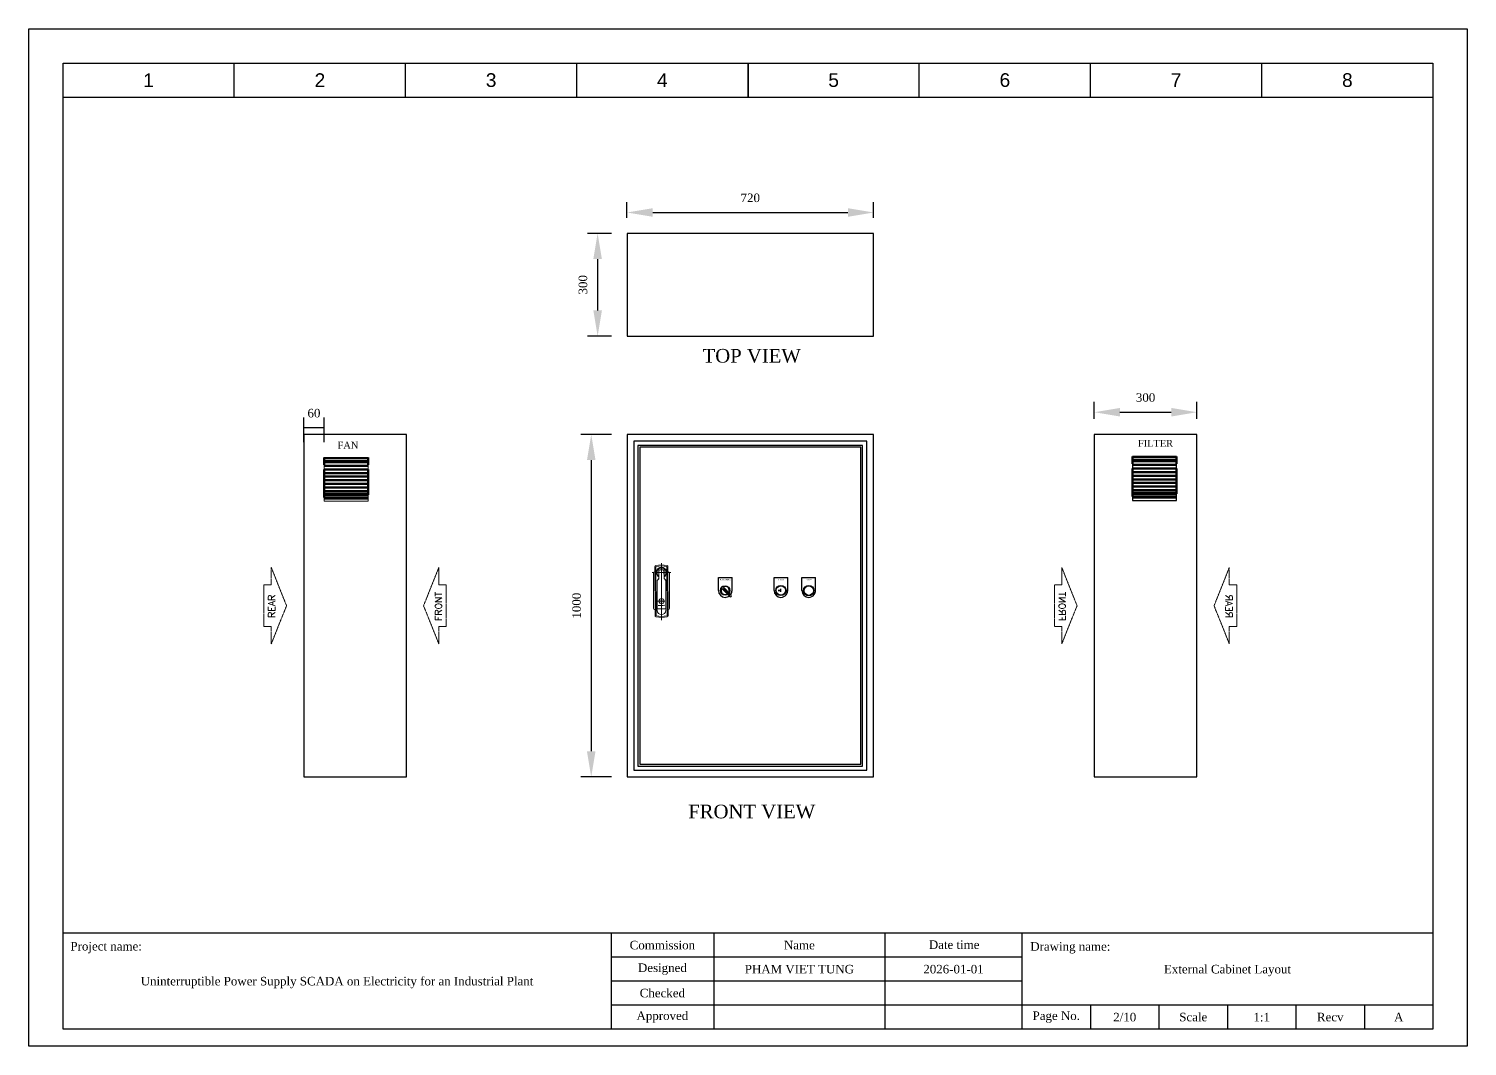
# Model space of a CAD drawing. Header units: millimetres. Extents: x 0 to 900, y 0 to 297.
# Drawn here: x 0 to 420, y 0 to 297 of the extents above; entities that cross this region are included whole.
import ezdxf
from ezdxf.enums import TextEntityAlignment as Align
from ezdxf.lldxf.tags import DXFTag

# ---------------------------------------------------------------- set-up
doc = ezdxf.new("R2010")
doc.units = ezdxf.units.MM
doc.linetypes.add('CENTER', pattern=[2, 1.25, -0.25, 0.25, -0.25])
doc.linetypes.add('PHANTOM', pattern=[2.5, 1.25, -0.25, 0.25, -0.25, 0.25, -0.25])
for name, color, linetype, lineweight in [('6', 6, 'PHANTOM', 9), ('C', 1, 'CENTER', 9), ('DESC', 150, 'Continuous', 9), ('net chữ_1', 7, 'Continuous', 0), ('TEXT', 7, 'Continuous', 9), ('외형선(ISO)', 7, 'Continuous', 50)]:
    doc.layers.add(name, color=color, linetype=linetype, lineweight=lineweight)
for name, color, linetype in [('CJ Review Opinion', 4, 'Continuous'), ('Frame_text', 3, 'Continuous'), ('LAYER2', 7, 'ACAD_ISO02W100')]:
    doc.layers.add(name, color=color, linetype=linetype)
doc.styles.add('F20', font='times.ttf', dxfattribs={"height": 20})
doc.styles.add('F4.0', font='arial.ttf', dxfattribs={"height": 4})
doc.styles.add('F40', font='times.ttf', dxfattribs={"height": 40})
doc.styles.add('ROMANS', font='romans.shx', dxfattribs={"width": 0.7, "bigfont": 'whgtxt.shx'})
doc.styles.get("Standard").update_dxf_attribs({"font": 'times.ttf', "height": 2.5})
doc.styles.add('돋움', font='')
doc.styles.get('돋움').set_extended_font_data('Dotum')
tags = doc.linetypes.add('ACAD_ISO02W100', pattern=[15, 12, -3]).pattern_tags.tags
tags[6:7] = [DXFTag(74, 4), DXFTag(75, 0), DXFTag(340, '0'), DXFTag(46, 1.0), DXFTag(50, 0.0), DXFTag(44, 0.0), DXFTag(45, 0.0)]
tags[4:5] = [DXFTag(74, 4), DXFTag(75, 0), DXFTag(340, '0'), DXFTag(46, 1.0), DXFTag(50, 0.0), DXFTag(44, 0.0), DXFTag(45, 0.0)]
doc.dimstyles.new('DIM3', dxfattribs={"dimscale": 3, "dimtxt": 2.5, "dimasz": 2.5, "dimexe": 1, "dimexo": 1.5, "dimgap": 1, "dimtad": 3, "dimdec": 8, "dimdsep": 46, "dimtxsty": 'Standard', "dimcen": 0, "dimclrd": 256, "dimclre": 256, "dimclrt": 4, "dimadec": 1, "dimazin": 0, "dimtfac": 1, "dimtdec": 8, "dimtix": 1, "dimtmove": 0, "dimatfit": 3, "dimfxl": 1.25, "dimtfill": 1, "dimlwd": -1, "dimlwe": -1, "dimarcsym": 0})

# ---------------------------------------------------------------- blocks, each defined once
blk = doc.blocks.new('A3_BLOCK')
for p, q in [((10, 5), (10, 287)), ((10, 287), (410, 287)), ((60, 277), (60, 287)), ((110, 277), (110, 287)), ((160, 277), (160, 287)), ((210, 277), (210, 287)), ((210, 287), (210, 277)), ((260, 277), (260, 287)), ((310, 277), (310, 287)), ((360, 277), (360, 287)), ((410, 287), (410, 5)), ((10, 277), (410, 277)), ((410, 33), (10, 33)), ((170, 33), (170, 5)), ((200, 33), (200, 5)), ((250, 33), (250, 5)), ((290, 33), (290, 5)), ((290, 26), (170, 26)), ((290, 19), (170, 19)), ((410, 12), (170, 12)), ((310, 12), (310, 5)), ((330, 12), (330, 5)), ((350, 12), (350, 5)), ((370, 12), (370, 5)), ((390, 12), (390, 5)), ((410, 5), (10, 5))]:
    blk.add_line(p, q)
at = {"layer": 'Frame_text'}
blk.add_lwpolyline([(0, 0), (0, 297), (420, 297), (420, 0), (0, 0)], close=True, dxfattribs=at)
at = {"char_height": 4, "attachment_point": 5, "style": 'F4.0'}
for s, insert in [('1', (35, 282)), ('2', (85, 282)), ('3', (135, 282)), ('4', (185, 282)), ('5', (235, 282)), ('6', (285, 282)), ('7', (335, 282)), ('8', (385, 282))]:
    blk.add_mtext_dynamic_manual_height_columns(s, width=19.9819, gutter_width=25, heights=[0], dxfattribs=dict(at, insert=insert))
at = {"char_height": 2.5}
for s, width, insert, attachment_point in [('Project name:', 20.4464, (12.16, 30.44), 1), ('Commission', 24.3938, (185, 29.5), 5), ('Name', 19.9366, (225, 29.5), 5), ('\\pi2.82608;Date time', 19.9366, (259.98, 30.89), 1), ('Drawing name:', 24.4615, (292.42, 30.38), 1), ('Designed', 24.3938, (185, 22.5), 5), ('Checked', 25.3958, (185, 15.5), 5), ('Approved', 29.851, (185, 8.5), 5), ('Page No.', 19.9366, (300, 8.5), 5), ('Scale', 19.9366, (340, 8.5), 5), ('Recv', 19.9366, (380, 8.5), 5)]:
    blk.add_mtext_dynamic_manual_height_columns(s, width=width, gutter_width=25, heights=[0], dxfattribs=dict(at, insert=insert, attachment_point=attachment_point))
at = {"layer": 'Frame_text'}
for tag, p in [('DESIGNED', (225, 22.5)), ('DESIGNED_DATE', (270, 22.5)), ('DRAWING_NAME', (350, 22.5)), ('PROJECT_NAME', (90, 19)), ('CHECKED', (225, 15.5)), ('CHECKED_DATE', (270, 15.5)), ('APPROVED', (225, 8.5)), ('APPROVED_DATE', (270, 8.5)), ('PAGE', (320, 8.5)), ('SCALE', (360, 8.5)), ('RECV', (400, 8.5))]:
    blk.add_attdef(tag, text='', height=2.5, dxfattribs=at).set_placement(p, align=Align.MIDDLE_CENTER)
blk = doc.blocks.new('A$C5E015EB8')
for p, q in [((-20.3, 2), (-18.8, 2)), ((-18.8, 17.7), (-18.8, -126.7)), ((-15.8, 17.7), (-15.8, -126.7)), ((-7.4, 10.5), (-7.4, -17.9)), ((-7.2, 5.7), (-7.2, -18)), ((7.6, 5.7), (7.6, -18)), ((7.8, 10.5), (7.8, -17.9)), ((16.2, 17.7), (16.2, -126.7)), ((19.2, 17.7), (19.2, -126.7)), ((19.2, 2), (20.7, 2)), ((-23.3, -1), (-23.3, -105)), ((-12.3, -22.9), (-7.4, -17.9)), ((-12.3, -22.9), (-12.3, -110.5)), ((-12.2, -23.1), (-7.2, -18)), ((-12.2, -23.1), (-12.2, -102.9)), ((7.6, -18), (12.6, -23.1)), ((7.8, -17.9), (12.7, -22.9)), ((12.6, -23.1), (12.6, -102.9)), ((12.7, -22.9), (12.7, -110.5)), ((23.7, -1), (23.7, -105)), ((-0.9, -80.2), (-0.9, -87.2)), ((-0.9, -80.2), (1.3, -80.2)), ((1.3, -80.2), (1.3, -87.2)), ((-20.3, -108), (-18.8, -108)), ((-0.9, -87.2), (1.3, -87.2)), ((19.2, -108), (20.7, -108))]:
    blk.add_line(p, q)
for centre, radius in [((0.2, -83.7), 7.75), ((0.2, -83.7), 7.6), ((0.2, -78.2), 0.5)]:
    blk.add_circle(centre, radius)
for centre, radius, start, end in [((-20.3, -1), 3, 90, 180), ((-15.8, 17.7), 3, 99.4942, 180), ((0.2, -78), 100, 80.5058, 99.4942), ((0.2, -78), 97, 80.5058, 99.4942), ((0.2, 0), 15, 300.4421, 239.5579), ((0.2, 0), 13, 305.7758, 234.2242), ((0.2, -5), 13, 55.3034, 124.6966), ((16.2, 17.7), 3, 0, 80.5058), ((20.7, -1), 3, 0, 90), ((-20.3, -105), 3, 180, 270), ((0.2, -110.5), 12.5, 180, 0), ((-9.2, -102.9), 3, 180, 262.5503), ((0.2, -21), 75.5, 262.5503, 277.4497), ((0.2, -31), 75.5, 262.5503, 277.4497), ((9.6, -102.9), 3, 277.4497, 0), ((20.7, -105), 3, 270, 0), ((-15.8, -126.7), 3, 180, 260.5058), ((0.2, -31), 100, 260.5058, 279.4942), ((0.2, -31), 97, 260.5058, 279.4942), ((16.2, -126.7), 3, 279.4942, 0)]:
    blk.add_arc(centre, radius, start, end)
at = {"layer": 'C'}
for p, q in [((-27.1, 0), (27.1, 0)), ((0.2, 27.5), (0.2, -138.9)), ((-10.3, -83.7), (10.6, -83.7))]:
    blk.add_line(p, q, dxfattribs=at)
blk = doc.blocks.new('A$C3A161599')
at = {"layer": 'DESC'}
blk.add_blockref('A$C5E015EB8', (100, 53), dxfattribs=at)
blk = doc.blocks.new('FAN_BLOCK')
blk.add_lwpolyline([(2155.9, 2239.5), (2284, 2239.5), (2284, 2367.5), (2155.9, 2367.5)], close=True)
at = {"layer": '외형선(ISO)', "color": 0}
for p, q in [((2155.9, 2367.5), (2155.9, 2356.9)), ((2155.9, 2367.5), (2155.9, 2356.9)), ((2155.9, 2367.5), (2155.9, 2356.9)), ((2155.9, 2367.5), (2155.9, 2356.9)), ((2155.9, 2367.5), (2155.9, 2356.9)), ((2155.9, 2367.5), (2155.9, 2356.9)), ((2155.9, 2367.5), (2155.9, 2356.9)), ((2155.9, 2367.5), (2155.9, 2356.9)), ((2155.9, 2365.3), (2284, 2365.3)), ((2155.9, 2365.3), (2155.9, 2353.9)), ((2155.9, 2365.3), (2284, 2365.3)), ((2155.9, 2365.3), (2155.9, 2353.9)), ((2155.9, 2365.3), (2284, 2365.3)), ((2155.9, 2365.3), (2155.9, 2353.9)), ((2155.9, 2365.3), (2284, 2365.3)), ((2155.9, 2365.3), (2155.9, 2353.9)), ((2155.9, 2365.3), (2284, 2365.3)), ((2155.9, 2365.3), (2155.9, 2353.9)), ((2155.9, 2365.3), (2284, 2365.3)), ((2155.9, 2365.3), (2155.9, 2353.9)), ((2155.9, 2365.3), (2284, 2365.3)), ((2155.9, 2365.3), (2155.9, 2353.9)), ((2155.9, 2365.3), (2284, 2365.3)), ((2155.9, 2365.3), (2155.9, 2353.9)), ((2155.9, 2356.9), (2284, 2356.9)), ((2155.9, 2356.9), (2155.9, 2346.3)), ((2155.9, 2356.9), (2284, 2356.9)), ((2155.9, 2356.9), (2155.9, 2346.3)), ((2155.9, 2356.9), (2284, 2356.9)), ((2155.9, 2356.9), (2155.9, 2346.3)), ((2155.9, 2356.9), (2284, 2356.9)), ((2155.9, 2356.9), (2155.9, 2346.3)), ((2155.9, 2356.9), (2284, 2356.9)), ((2155.9, 2356.9), (2155.9, 2346.3)), ((2155.9, 2356.9), (2284, 2356.9)), ((2155.9, 2356.9), (2155.9, 2346.3)), ((2155.9, 2356.9), (2284, 2356.9)), ((2155.9, 2356.9), (2155.9, 2346.3)), ((2155.9, 2356.9), (2155.9, 2346.3)), ((2155.9, 2353.9), (2284, 2353.9)), ((2155.9, 2353.9), (2284, 2353.9)), ((2155.9, 2353.9), (2284, 2353.9)), ((2155.9, 2353.9), (2284, 2353.9)), ((2155.9, 2353.9), (2284, 2353.9)), ((2155.9, 2353.9), (2284, 2353.9)), ((2155.9, 2353.9), (2284, 2353.9)), ((2155.9, 2353.9), (2284, 2353.9)), ((2284, 2367.5), (2284, 2356.9)), ((2284, 2367.5), (2284, 2356.9)), ((2284, 2367.5), (2284, 2356.9)), ((2284, 2367.5), (2284, 2356.9)), ((2284, 2367.5), (2284, 2356.9)), ((2284, 2367.5), (2284, 2356.9)), ((2284, 2367.5), (2284, 2356.9)), ((2284, 2367.5), (2284, 2356.9)), ((2284, 2365.3), (2284, 2353.9)), ((2284, 2365.3), (2284, 2353.9)), ((2284, 2365.3), (2284, 2353.9)), ((2284, 2365.3), (2284, 2353.9)), ((2284, 2365.3), (2284, 2353.9)), ((2284, 2365.3), (2284, 2353.9)), ((2284, 2365.3), (2284, 2353.9)), ((2284, 2365.3), (2284, 2353.9)), ((2284, 2356.9), (2284, 2346.3)), ((2284, 2356.9), (2284, 2346.3)), ((2284, 2356.9), (2284, 2346.3)), ((2284, 2356.9), (2284, 2346.3)), ((2284, 2356.9), (2284, 2346.3)), ((2284, 2356.9), (2284, 2346.3)), ((2284, 2356.9), (2284, 2346.3)), ((2284, 2356.9), (2284, 2346.3)), ((2155.9, 2343.3), (2284, 2343.3)), ((2155.9, 2332.7), (2284, 2332.7)), ((2155.9, 2332.7), (2155.9, 2322.1)), ((2155.9, 2332.7), (2284, 2332.7)), ((2155.9, 2332.7), (2155.9, 2322.1)), ((2155.9, 2332.7), (2284, 2332.7)), ((2155.9, 2332.7), (2155.9, 2322.1)), ((2155.9, 2332.7), (2284, 2332.7)), ((2155.9, 2332.7), (2155.9, 2322.1)), ((2155.9, 2332.7), (2284, 2332.7)), ((2155.9, 2332.7), (2155.9, 2322.1)), ((2155.9, 2332.7), (2284, 2332.7)), ((2155.9, 2332.7), (2155.9, 2322.1)), ((2155.9, 2332.7), (2284, 2332.7)), ((2155.9, 2332.7), (2155.9, 2322.1)), ((2155.9, 2332.7), (2284, 2332.7)), ((2155.9, 2332.7), (2155.9, 2322.1)), ((2155.9, 2322.1), (2284, 2322.1)), ((2155.9, 2322.1), (2155.9, 2311.5)), ((2155.9, 2322.1), (2284, 2322.1)), ((2155.9, 2322.1), (2155.9, 2311.5)), ((2155.9, 2322.1), (2284, 2322.1)), ((2155.9, 2322.1), (2155.9, 2311.5)), ((2155.9, 2322.1), (2284, 2322.1)), ((2155.9, 2322.1), (2155.9, 2311.5)), ((2155.9, 2322.1), (2284, 2322.1)), ((2155.9, 2322.1), (2155.9, 2311.5)), ((2155.9, 2322.1), (2284, 2322.1)), ((2155.9, 2322.1), (2155.9, 2311.5)), ((2155.9, 2322.1), (2284, 2322.1)), ((2155.9, 2322.1), (2155.9, 2311.5)), ((2155.9, 2322.1), (2284, 2322.1)), ((2155.9, 2322.1), (2155.9, 2311.5)), ((2155.9, 2311.5), (2284, 2311.5)), ((2155.9, 2311.5), (2155.9, 2300.9)), ((2155.9, 2311.5), (2284, 2311.5)), ((2155.9, 2311.5), (2155.9, 2300.9)), ((2155.9, 2311.5), (2284, 2311.5)), ((2155.9, 2311.5), (2155.9, 2300.9)), ((2155.9, 2311.5), (2284, 2311.5)), ((2155.9, 2311.5), (2155.9, 2300.9)), ((2155.9, 2311.5), (2284, 2311.5)), ((2155.9, 2311.5), (2155.9, 2300.9)), ((2155.9, 2311.5), (2284, 2311.5)), ((2155.9, 2311.5), (2155.9, 2300.9)), ((2155.9, 2311.5), (2284, 2311.5)), ((2155.9, 2311.5), (2155.9, 2300.9)), ((2155.9, 2311.5), (2284, 2311.5)), ((2155.9, 2311.5), (2155.9, 2300.9)), ((2284, 2332.7), (2284, 2322.1)), ((2284, 2332.7), (2284, 2322.1)), ((2284, 2332.7), (2284, 2322.1)), ((2284, 2332.7), (2284, 2322.1)), ((2284, 2332.7), (2284, 2322.1)), ((2284, 2332.7), (2284, 2322.1)), ((2284, 2332.7), (2284, 2322.1)), ((2284, 2332.7), (2284, 2322.1)), ((2284, 2322.1), (2284, 2311.5)), ((2284, 2322.1), (2284, 2311.5)), ((2284, 2322.1), (2284, 2311.5)), ((2284, 2322.1), (2284, 2311.5)), ((2284, 2322.1), (2284, 2311.5)), ((2284, 2322.1), (2284, 2311.5)), ((2284, 2322.1), (2284, 2311.5)), ((2284, 2322.1), (2284, 2311.5)), ((2284, 2311.5), (2284, 2300.9)), ((2284, 2311.5), (2284, 2300.9)), ((2284, 2311.5), (2284, 2300.9)), ((2284, 2311.5), (2284, 2300.9)), ((2284, 2311.5), (2284, 2300.9)), ((2284, 2311.5), (2284, 2300.9)), ((2284, 2311.5), (2284, 2300.9)), ((2284, 2311.5), (2284, 2300.9)), ((2155.9, 2300.9), (2284, 2300.9)), ((2155.9, 2300.9), (2155.9, 2290.3)), ((2155.9, 2300.9), (2284, 2300.9)), ((2155.9, 2300.9), (2155.9, 2290.3)), ((2155.9, 2300.9), (2284, 2300.9)), ((2155.9, 2300.9), (2155.9, 2290.3)), ((2155.9, 2300.9), (2284, 2300.9)), ((2155.9, 2300.9), (2155.9, 2290.3)), ((2155.9, 2300.9), (2284, 2300.9)), ((2155.9, 2300.9), (2155.9, 2290.3)), ((2155.9, 2300.9), (2284, 2300.9)), ((2155.9, 2300.9), (2155.9, 2290.3)), ((2155.9, 2300.9), (2284, 2300.9)), ((2155.9, 2300.9), (2155.9, 2290.3)), ((2155.9, 2300.9), (2284, 2300.9)), ((2155.9, 2300.9), (2155.9, 2290.3)), ((2155.9, 2290.3), (2284, 2290.3)), ((2155.9, 2290.3), (2155.9, 2279.7)), ((2155.9, 2290.3), (2284, 2290.3)), ((2155.9, 2290.3), (2155.9, 2279.7)), ((2155.9, 2290.3), (2284, 2290.3)), ((2155.9, 2290.3), (2155.9, 2279.7)), ((2155.9, 2290.3), (2284, 2290.3)), ((2155.9, 2290.3), (2155.9, 2279.7)), ((2155.9, 2290.3), (2284, 2290.3)), ((2155.9, 2290.3), (2155.9, 2279.7)), ((2155.9, 2290.3), (2284, 2290.3)), ((2155.9, 2290.3), (2155.9, 2279.7)), ((2155.9, 2290.3), (2284, 2290.3)), ((2155.9, 2290.3), (2155.9, 2279.7)), ((2155.9, 2290.3), (2284, 2290.3)), ((2155.9, 2290.3), (2155.9, 2279.7)), ((2155.9, 2279.7), (2284, 2279.7)), ((2155.9, 2279.7), (2155.9, 2269.1)), ((2155.9, 2279.7), (2284, 2279.7)), ((2155.9, 2279.7), (2155.9, 2269.1)), ((2155.9, 2279.7), (2284, 2279.7)), ((2155.9, 2279.7), (2155.9, 2269.1)), ((2155.9, 2279.7), (2284, 2279.7)), ((2155.9, 2279.7), (2155.9, 2269.1)), ((2155.9, 2279.7), (2284, 2279.7)), ((2155.9, 2279.7), (2155.9, 2269.1)), ((2155.9, 2279.7), (2284, 2279.7)), ((2155.9, 2279.7), (2155.9, 2269.1)), ((2155.9, 2279.7), (2284, 2279.7)), ((2155.9, 2279.7), (2155.9, 2269.1)), ((2155.9, 2279.7), (2284, 2279.7)), ((2155.9, 2279.7), (2155.9, 2269.1)), ((2155.9, 2272.1), (2155.9, 2261.5)), ((2155.9, 2272.1), (2155.9, 2261.5)), ((2155.9, 2272.1), (2155.9, 2261.5)), ((2155.9, 2272.1), (2155.9, 2261.5)), ((2155.9, 2272.1), (2155.9, 2261.5)), ((2155.9, 2272.1), (2155.9, 2261.5)), ((2155.9, 2272.1), (2155.9, 2261.5)), ((2155.9, 2272.1), (2155.9, 2261.5)), ((2155.9, 2269.1), (2284, 2269.1)), ((2155.9, 2269.1), (2155.9, 2258.5)), ((2155.9, 2269.1), (2284, 2269.1)), ((2155.9, 2269.1), (2155.9, 2258.5)), ((2155.9, 2269.1), (2284, 2269.1)), ((2155.9, 2269.1), (2155.9, 2258.5)), ((2155.9, 2269.1), (2284, 2269.1)), ((2155.9, 2269.1), (2155.9, 2258.5)), ((2155.9, 2269.1), (2284, 2269.1)), ((2155.9, 2269.1), (2155.9, 2258.5)), ((2155.9, 2269.1), (2284, 2269.1)), ((2155.9, 2269.1), (2155.9, 2258.5)), ((2155.9, 2269.1), (2284, 2269.1)), ((2155.9, 2269.1), (2155.9, 2258.5)), ((2155.9, 2269.1), (2284, 2269.1)), ((2155.9, 2269.1), (2155.9, 2258.5)), ((2284, 2300.9), (2284, 2290.3)), ((2284, 2300.9), (2284, 2290.3)), ((2284, 2300.9), (2284, 2290.3)), ((2284, 2300.9), (2284, 2290.3)), ((2284, 2300.9), (2284, 2290.3)), ((2284, 2300.9), (2284, 2290.3)), ((2284, 2300.9), (2284, 2290.3)), ((2284, 2300.9), (2284, 2290.3)), ((2284, 2290.3), (2284, 2279.7)), ((2284, 2290.3), (2284, 2279.7)), ((2284, 2290.3), (2284, 2279.7)), ((2284, 2290.3), (2284, 2279.7)), ((2284, 2290.3), (2284, 2279.7)), ((2284, 2290.3), (2284, 2279.7)), ((2284, 2290.3), (2284, 2279.7)), ((2284, 2290.3), (2284, 2279.7)), ((2284, 2279.7), (2284, 2269.1)), ((2284, 2279.7), (2284, 2269.1)), ((2284, 2279.7), (2284, 2269.1)), ((2284, 2279.7), (2284, 2269.1)), ((2284, 2279.7), (2284, 2269.1)), ((2284, 2279.7), (2284, 2269.1)), ((2284, 2279.7), (2284, 2269.1)), ((2284, 2279.7), (2284, 2269.1)), ((2284, 2272.1), (2284, 2261.5)), ((2284, 2272.1), (2284, 2261.5)), ((2284, 2272.1), (2284, 2261.5)), ((2284, 2272.1), (2284, 2261.5)), ((2284, 2272.1), (2284, 2261.5)), ((2284, 2272.1), (2284, 2261.5)), ((2284, 2272.1), (2284, 2261.5)), ((2284, 2272.1), (2284, 2261.5)), ((2284, 2269.1), (2284, 2258.5)), ((2284, 2269.1), (2284, 2258.5)), ((2284, 2269.1), (2284, 2258.5)), ((2284, 2269.1), (2284, 2258.5)), ((2284, 2269.1), (2284, 2258.5)), ((2284, 2269.1), (2284, 2258.5)), ((2284, 2269.1), (2284, 2258.5)), ((2284, 2269.1), (2284, 2258.5)), ((2155.9, 2261.5), (2284, 2261.5)), ((2155.9, 2261.5), (2155.9, 2250.9)), ((2155.9, 2261.5), (2284, 2261.5)), ((2155.9, 2261.5), (2155.9, 2250.9)), ((2155.9, 2261.5), (2284, 2261.5)), ((2155.9, 2261.5), (2155.9, 2250.9)), ((2155.9, 2261.5), (2284, 2261.5)), ((2155.9, 2261.5), (2155.9, 2250.9)), ((2155.9, 2261.5), (2284, 2261.5)), ((2155.9, 2261.5), (2155.9, 2250.9)), ((2155.9, 2261.5), (2284, 2261.5)), ((2155.9, 2261.5), (2155.9, 2250.9)), ((2155.9, 2261.5), (2284, 2261.5)), ((2155.9, 2261.5), (2155.9, 2250.9)), ((2155.9, 2261.5), (2155.9, 2250.9)), ((2155.9, 2258.5), (2284, 2258.5)), ((2155.9, 2258.5), (2284, 2258.5)), ((2155.9, 2258.5), (2284, 2258.5)), ((2155.9, 2258.5), (2284, 2258.5)), ((2155.9, 2258.5), (2284, 2258.5)), ((2155.9, 2258.5), (2284, 2258.5)), ((2155.9, 2258.5), (2284, 2258.5)), ((2155.9, 2258.5), (2284, 2258.5)), ((2284, 2250.9), (2155.9, 2250.9)), ((2284, 2250.9), (2155.9, 2250.9)), ((2284, 2250.9), (2155.9, 2250.9)), ((2284, 2250.9), (2155.9, 2250.9)), ((2284, 2250.9), (2155.9, 2250.9)), ((2284, 2250.9), (2155.9, 2250.9)), ((2284, 2250.9), (2155.9, 2250.9)), ((2284, 2250.9), (2155.9, 2250.9)), ((2155.9, 2247.9), (2284, 2247.9))]:
    blk.add_line(p, q, dxfattribs=at)
blk = doc.blocks.new('REAL_BLOCK')
at = {"layer": '6', "color": 4}
for p, q in [((2862.2, 1331.5, -0.5), (2817.7, 1442.9, -0.5)), ((2817.7, 1442.9, -0.5), (2817.7, 1392.7, -0.5)), ((2796.1, 1392.7, -0.5), (2796.1, 1270.4, -0.5)), ((2817.7, 1392.7, -0.5), (2796.1, 1392.7, -0.5)), ((2862.2, 1331.5, -0.5), (2817.7, 1220.2, -0.5)), ((2817.7, 1270.4, -0.5), (2796.1, 1270.4, -0.5)), ((2817.7, 1220.2, -0.5), (2817.7, 1270.4, -0.5))]:
    blk.add_line(p, q, dxfattribs=at)
at = {"layer": 'TEXT', "style": 'ROMANS'}
blk.add_text('REAR', height=20, rotation=90, dxfattribs=at).set_placement((2818.5, 1329.6, -0.5), align=Align.MIDDLE_CENTER)
blk = doc.blocks.new('FONT BLOCK')
at = {"layer": '6', "color": 4}
for p, q in [((3172.9, 1329.3, -0.3), (3217.4, 1440.7, -0.3)), ((3217.4, 1440.7, -0.3), (3217.4, 1390.4, -0.3)), ((3217.4, 1390.4, -0.3), (3238.9, 1390.4, -0.3)), ((3238.9, 1390.4, -0.3), (3238.9, 1268.1, -0.3)), ((3172.9, 1329.3, -0.3), (3217.4, 1217.9, -0.3)), ((3217.4, 1217.9, -0.3), (3217.4, 1268.1, -0.3)), ((3217.4, 1268.1, -0.3), (3238.9, 1268.1, -0.3))]:
    blk.add_line(p, q, dxfattribs=at)
at = {"layer": 'TEXT', "style": 'ROMANS'}
blk.add_text('FRONT', height=20, rotation=90, dxfattribs=at).set_placement((3216.5, 1327.4, -0.3), align=Align.MIDDLE_CENTER)
blk = doc.blocks.new('*D17')
at = {"transparency": 16777216}
for p, q in [((311.08, 183.1), (311.08, 188.07)), ((318.58, 185.07), (333.58, 185.07)), ((341.08, 183.1), (341.08, 188.07))]:
    blk.add_line(p, q, dxfattribs=at)
for points in [[(318.58, 186.32), (318.58, 183.82), (311.08, 185.07)], [(333.58, 186.32), (333.58, 183.82), (341.08, 185.07)]]:
    blk.add_solid(points, dxfattribs=at)
at = {"layer": 'Defpoints', "color": 0, "transparency": 16777216}
for p in [(341.08, 185.07), (311.08, 178.6), (341.08, 178.6)]:
    blk.add_point(p, dxfattribs=at)
at = {"color": 4, "transparency": 16777216, "insert": (326.08, 189.34), "char_height": 2.5, "attachment_point": 5, "bg_fill": 3, "box_fill_scale": 1.1, "bg_fill_color": 256, "bg_fill_true_color": 13158600, "bg_fill_transparency": 0}
blk.add_mtext('300', dxfattribs=at)
blk = doc.blocks.new('*D18')
at = {"transparency": 16777216}
for p, q in [((170.17, 178.6), (161.23, 178.6)), ((164.23, 171.1), (164.23, 86.1)), ((170.17, 78.6), (161.23, 78.6))]:
    blk.add_line(p, q, dxfattribs=at)
for points in [[(162.98, 171.1), (165.48, 171.1), (164.23, 178.6)], [(162.98, 86.1), (165.48, 86.1), (164.23, 78.6)]]:
    blk.add_solid(points, dxfattribs=at)
at = {"layer": 'Defpoints', "color": 0, "transparency": 16777216}
for p in [(174.67, 178.6), (164.23, 78.6), (174.67, 78.6)]:
    blk.add_point(p, dxfattribs=at)
at = {"color": 4, "transparency": 16777216, "insert": (159.96, 128.6), "char_height": 2.5, "attachment_point": 5, "rotation": 90, "bg_fill": 3, "box_fill_scale": 1.1, "bg_fill_color": 256, "bg_fill_true_color": 13158600, "bg_fill_transparency": 0}
blk.add_mtext('1000', dxfattribs=at)
blk = doc.blocks.new('*D19')
at = {"transparency": 16777216}
for p, q in [((174.67, 241.77), (174.67, 246.37)), ((246.67, 241.77), (246.67, 246.37)), ((182.17, 243.37), (239.17, 243.37))]:
    blk.add_line(p, q, dxfattribs=at)
for points in [[(182.17, 244.62), (182.17, 242.12), (174.67, 243.37)], [(239.17, 244.62), (239.17, 242.12), (246.67, 243.37)]]:
    blk.add_solid(points, dxfattribs=at)
at = {"layer": 'Defpoints', "color": 0, "transparency": 16777216}
for p in [(246.67, 243.37), (174.67, 237.27), (246.67, 237.27)]:
    blk.add_point(p, dxfattribs=at)
at = {"color": 4, "transparency": 16777216, "insert": (210.67, 247.64), "char_height": 2.5, "attachment_point": 5, "bg_fill": 3, "box_fill_scale": 1.1, "bg_fill_color": 256, "bg_fill_true_color": 13158600, "bg_fill_transparency": 0}
blk.add_mtext('720', dxfattribs=at)
blk = doc.blocks.new('*D20')
at = {"transparency": 16777216}
for p, q in [((170.17, 237.27), (163.09, 237.27)), ((166.09, 229.77), (166.09, 214.77)), ((170.17, 207.27), (163.09, 207.27))]:
    blk.add_line(p, q, dxfattribs=at)
for points in [[(164.84, 229.77), (167.34, 229.77), (166.09, 237.27)], [(164.84, 214.77), (167.34, 214.77), (166.09, 207.27)]]:
    blk.add_solid(points, dxfattribs=at)
at = {"layer": 'Defpoints', "color": 0, "transparency": 16777216}
for p in [(174.67, 237.27), (166.09, 207.27), (174.67, 207.27)]:
    blk.add_point(p, dxfattribs=at)
at = {"color": 4, "transparency": 16777216, "insert": (161.82, 222.27), "char_height": 2.5, "attachment_point": 5, "rotation": 90, "bg_fill": 3, "box_fill_scale": 1.1, "bg_fill_color": 256, "bg_fill_true_color": 13158600, "bg_fill_transparency": 0}
blk.add_mtext('300', dxfattribs=at)
blk = doc.blocks.new('*D21')
at = {"transparency": 16777216}
for p, q in [((80.27, 176.36), (80.27, 183.51)), ((86.27, 176.36), (86.27, 183.51)), ((86.27, 180.51), (80.27, 180.51))]:
    blk.add_line(p, q, dxfattribs=at)
at = {"layer": 'Defpoints', "color": 0, "transparency": 16777216}
for p in [(80.27, 180.51), (80.27, 171.86), (86.27, 171.86)]:
    blk.add_point(p, dxfattribs=at)
at = {"color": 4, "transparency": 16777216, "insert": (83.27, 184.78), "char_height": 2.5, "attachment_point": 5, "bg_fill": 3, "box_fill_scale": 1.1, "bg_fill_color": 256, "bg_fill_true_color": 13158600, "bg_fill_transparency": 0}
blk.add_mtext('60', dxfattribs=at)

msp = doc.modelspace()

# ---------------------------------------------------------------- linework, layer by layer
for p, q in [((201.35306119, 133.03369422), (201.35306119, 136.8154359)), ((201.35306119, 136.8154359), (205.35306119, 136.8154359)), ((205.35306119, 133.03369422), (205.35306119, 136.8154359)), ((217.60306119, 133.03369422), (217.60306119, 136.8154359)), ((217.60306119, 136.8154359), (221.60306119, 136.8154359)), ((221.60306119, 133.03369422), (221.60306119, 136.8154359)), ((225.72806119, 133.03369422), (225.72806119, 136.8154359)), ((225.72806119, 136.8154359), (229.72806119, 136.8154359)), ((229.72806119, 133.03369422), (229.72806119, 136.8154359)), ((202.29240101, 133.67009032), (204.69656407, 131.26592727)), ((202.71666508, 134.09435439), (205.12082814, 131.69019134)), ((219.60306119, 133.03369422), (218.84727973, 133.03369422)), ((218.84727973, 133.03369422), (219.60306119, 133.03369422)), ((219.60306119, 132.65869422), (219.60306119, 133.49301626))]:
    msp.add_line(p, q)
for points in [[(174.67455282, 207.27056297), (246.67455282, 207.27056297), (246.67455282, 237.27056297), (174.67455282, 237.27056297)], [(80.26501431, 78.59562427), (110.26501431, 78.59562427), (110.26501431, 178.59562427), (80.26501431, 178.59562427)], [(174.67455282, 78.59562427), (246.67455282, 78.59562427), (246.67455282, 178.59562427), (174.67455282, 178.59562427)], [(176.67455282, 80.59562427), (244.67455282, 80.59562427), (244.67455282, 176.59562427), (176.67455282, 176.59562427)], [(311.08409133, 78.59562427), (341.08409133, 78.59562427), (341.08409133, 178.59562427), (311.08409133, 178.59562427)], [(177.87455282, 81.79562427), (243.47455282, 81.79562427), (243.47455282, 175.39562427), (177.87455282, 175.39562427)], [(178.37455282, 82.29562427), (242.97455282, 82.29562427), (242.97455282, 174.89562427), (178.37455282, 174.89562427)]]:
    msp.add_lwpolyline(points, close=True)
at = {"color": 6}
msp.add_lwpolyline([(202.72015794, 133.48578432), (204.60754059, 131.59840167), (204.78246874, 131.77332982), (202.89508609, 133.66071247)], close=True, dxfattribs=at)
for centre, radius in [((203.33090206, 133.05585335), 1.375), ((219.60306119, 133.03369422), 1.5), ((227.72806119, 132.9915332), 1.5)]:
    msp.add_circle(centre, radius, dxfattribs=at)
for centre, radius, start, end in [((203.35306119, 133.03369422), 2, 180, 270), ((203.35306119, 133.03369422), 1.2, 149.4775122086, 300.5224878041), ((202.53147735, 133.85527806), 0.3, 45.0000000001, 225.0000000001), ((203.35306119, 133.03369422), 1.2, 329.4775122086, 120.5224878041), ((203.35306119, 133.03369422), 2, 270, 306.3730734534), ((204.9086961, 131.4780593), 0.3, 225.0000000001, 45.0000000001), ((203.35306119, 133.03369422), 2, 323.626926538, 0), ((219.60306119, 133.03369422), 2, 180, 270), ((219.60306119, 133.03369422), 2, 270, 323.626926538), ((219.60306119, 133.03369422), 2, 323.626926538, 0), ((227.72806119, 133.03369422), 2, 180, 270), ((227.72806119, 133.03369422), 2, 270, 323.626926538), ((227.72806119, 133.03369422), 2, 323.626926538, 0)]:
    msp.add_arc(centre, radius, start, end)
at = {"layer": 'LAYER2', "linetype": 'ByBlock'}
for centre in [(219.60482768, 133.03369422), (227.72982768, 132.9915332)]:
    msp.add_circle(centre, 1.375, dxfattribs=at)

# ---------------------------------------------------------------- block references
ref = msp.add_blockref('A3_BLOCK', (0, 0))
ref.add_attrib('SCALE', '1:1', dxfattribs={"layer": 'Frame_text', "height": 2.5}).set_placement((360, 8.5), align=Align.MIDDLE_CENTER)
ref.add_attrib('RECV', 'A', dxfattribs={"layer": 'Frame_text', "height": 2.5}).set_placement((400, 8.5), align=Align.MIDDLE_CENTER)
ref.add_attrib('PAGE', '2/10', dxfattribs={"layer": 'Frame_text', "height": 2.5}).set_placement((320, 8.5), align=Align.MIDDLE_CENTER)
ref.add_attrib('DRAWING_NAME', 'External Cabinet Layout', dxfattribs={"layer": 'Frame_text', "height": 2.5}).set_placement((350, 22.5), align=Align.MIDDLE_CENTER)
ref.add_attrib('DESIGNED_DATE', '2026-01-01', dxfattribs={"layer": 'Frame_text', "height": 2.5}).set_placement((270, 22.5), align=Align.MIDDLE_CENTER)
ref.add_attrib('DESIGNED', 'PHAM VIET TUNG', dxfattribs={"layer": 'Frame_text', "height": 2.5}).set_placement((225, 22.5), align=Align.MIDDLE_CENTER)
ref.add_attrib('PROJECT_NAME', 'Uninterruptible Power Supply SCADA on Electricity for an Industrial Plant', dxfattribs={"layer": 'Frame_text', "height": 2.5}).set_placement((90, 19), align=Align.MIDDLE_CENTER)
at = {"yscale": 0.1, "zscale": 0.1}
for name, p, xscale in [('FAN_BLOCK', (106.68850165, -64.61905743), 0.1), ('REAL_BLOCK', (-210.95219461, -4.556628, 0.05), 0.1), ('FONT BLOCK', (-202.02069308, -4.33253441, 0.03), 0.1), ('FONT BLOCK', (623.36979872, -4.33253441, 0.03), -0.1), ('REAL_BLOCK', (632.30130025, -4.556628, 0.05), -0.1)]:
    msp.add_blockref(name, p, dxfattribs=dict(at, xscale=xscale))
at = {"layer": 'DESC', "ltscale": 50, "xscale": 0.1000047138499992, "yscale": 0.1000047138499992, "zscale": 0.1000047138499992, "rotation": 0.161738678388402}
msp.add_blockref('A$C3A161599', (174.72644652, 132.95660832), dxfattribs=at)
at = {"layer": 'net chữ_1', "xscale": 0.1, "yscale": 0.1, "zscale": 0.1}
msp.add_blockref('FAN_BLOCK', (-129.329972, -64.88907016), dxfattribs=at)

# ---------------------------------------------------------------- texts
for s, width, insert, char_height, attachment_point, style in [('TOP VIEW', 54.771000847, (211.08854019, 201.50186746), 4, 5, 'F40'), ('FAN', 10.8985145865, (90.17841462, 176.46428407), 2, 1, 'F20'), ('FILTER', 8.6518585997, (323.8616386, 176.99366603), 2, 1, 'F20'), ('FRONT VIEW', 54.771000847, (211.08854019, 68.47101213), 4, 5, 'F40')]:
    msp.add_mtext_dynamic_manual_height_columns(s, width=width, gutter_width=10, heights=[0], dxfattribs=dict(insert=insert, char_height=char_height, attachment_point=attachment_point, style=style))
at = {"layer": 'CJ Review Opinion', "style": '돋움'}
for s, p in [('AUTO/MAN', (203.40783782, 135.97054042)), ('START', (219.65783782, 135.97054042)), ('STOP', (227.78283782, 135.97054042))]:
    msp.add_text(s, height=0.4375, dxfattribs=at).set_placement(p, align=Align.CENTER)

# ---------------------------------------------------------------- next in the draw order: dimensions: what is measured, and where the dimension line sits
for base, p1, p2, picture, middle in [((246.6745528229, 243.3668259877), (174.6745528229, 237.2705629721), (246.6745528229, 237.2705629721), '*D19', (210.6745528229, 247.6420603064)), ((341.0840913344, 185.0708840755), (311.0840913344, 178.5956242731), (341.0840913344, 178.5956242731), '*D17', (326.0840913344, 189.3425134915)), ((80.2650143115, 180.5109688737), (86.2650143115, 171.8644159292), (80.2650143115, 171.8644159292), '*D21', (83.2650143115, 184.7825982897))]:
    dim = msp.add_linear_dim(base=base, p1=p1, p2=p2, dimstyle='DIM3', override={"dimlfac": 10})
    dim.commit()
    dim.dimension.update_dxf_attribs({"geometry": picture, "text_midpoint": middle})
dim = msp.add_linear_dim(base=(164.2328235819, 78.5956242731), p1=(174.6745528229, 178.5956242731), p2=(174.6745528229, 78.5956242731), angle=90, dimstyle='DIM3', override={"dimlfac": 10})
dim.commit()
dim.dimension.update_dxf_attribs({"geometry": '*D18', "text_midpoint": (159.9611941659, 128.5956242731)})

# ---------------------------------------------------------------- next in the draw order: dimensions: what is measured, and where the dimension line sits
dim = msp.add_linear_dim(base=(166.0909057838, 207.2705629721), p1=(174.6745528229, 237.2705629721), p2=(174.6745528229, 207.2705629721), angle=90, dimstyle='DIM3', override={"dimlfac": 10})
dim.commit()
dim.dimension.update_dxf_attribs({"geometry": '*D20', "text_midpoint": (161.8192763678, 222.2705629721)})

doc.saveas('drawing.dxf')
